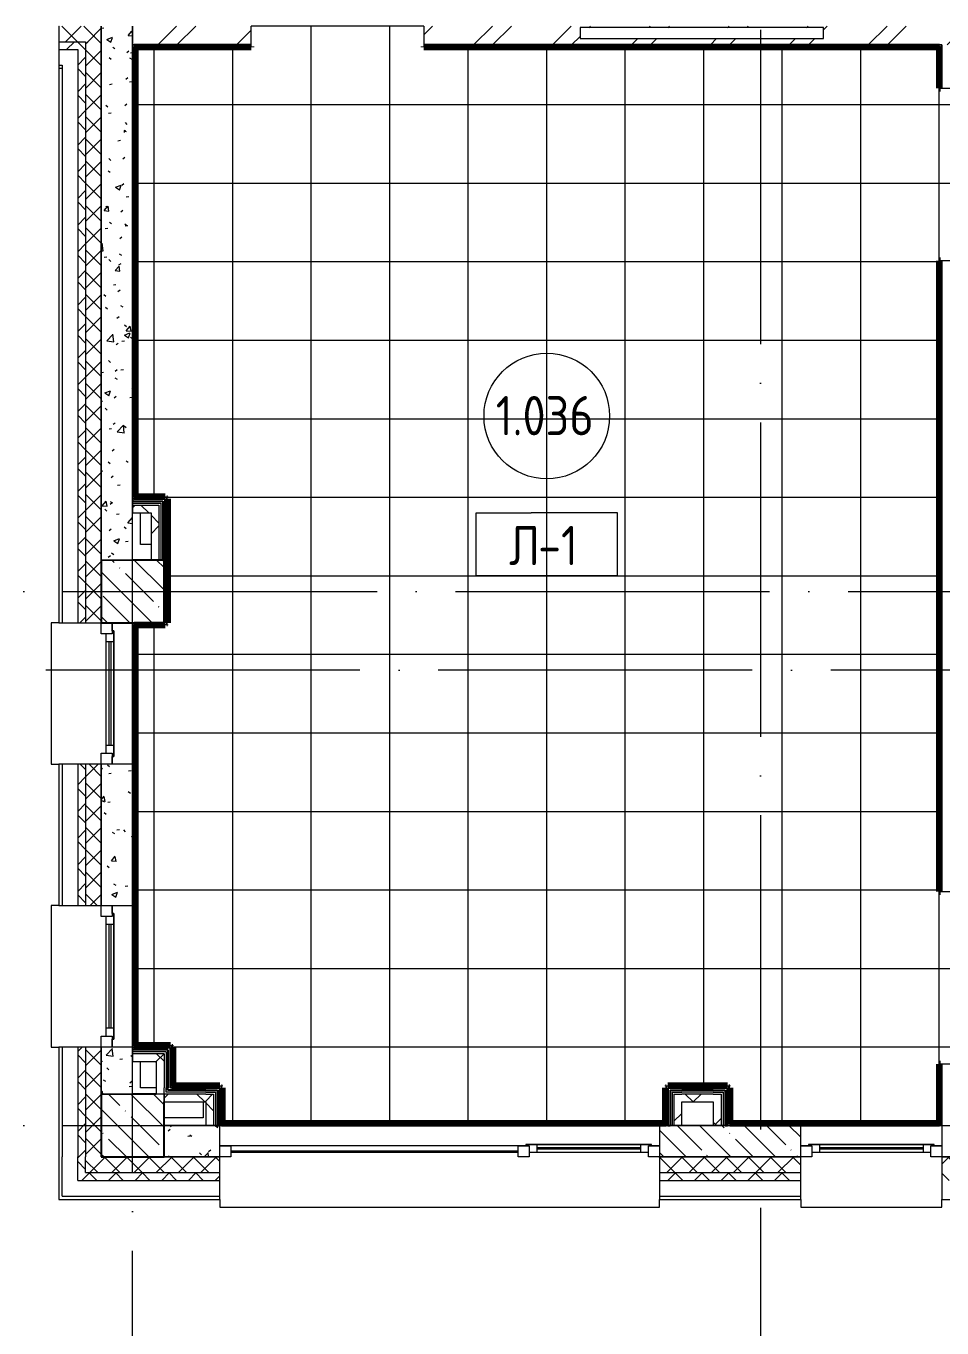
# Model space of a CAD drawing. Header units: millimetres. Extents: x -4370 to 196781, y -4577 to 61202.
# Drawn here: x 104221 to 110055, y 17936 to 26225 of the extents above; entities that cross this region are included whole.
import ezdxf

# ---------------------------------------------------------------- set-up
doc = ezdxf.new("R2010")
doc.units = ezdxf.units.MM
doc.linetypes.add('ADSK_Линия сетки', pattern=[2500, 2000, -250, 0, -250])
for name, color, linetype, lineweight in [('A-AREA-____-IDEN', 2, 'Continuous', 20), ('A-FLOR-____-IDEN', 11, 'Continuous', 20), ('A-FLOR-____-OTLN', 192, 'Continuous', 9), ('A-FLOR-____-PATT', 8, 'Continuous', 9), ('A-GLAZ-____-MCUT', 151, 'Continuous', 9), ('A-GLAZ-____-OTLN', 151, 'Continuous', 9), ('A-WALL-____-MCUT', 113, 'Continuous', 9), ('A-WALL-____-PATT', 111, 'Continuous', 9), ('A-WALL-FNSH-MCUT', 113, 'Continuous', 9), ('I-WALL-____-OTLN', 2, 'Continuous', 9), ('S-COLS-____-MCUT', 52, 'Continuous', 9), ('S-COLS-____-OTLN', 52, 'Continuous', 9), ('S-GRID-____-OTLN', 1, 'Continuous', 9)]:
    doc.layers.add(name, color=color, linetype=linetype, lineweight=lineweight)
doc.styles.add('GOST Common_1', font='GOST_Common.ttf', dxfattribs={"width": 0.9, "height": 250})
pattern_1 = [(50, (0, 0), (364.3679, -31.8783), [38.1, -419.1]), (355, (0, 0), (-70.4859, 382.1133), [30.48, -335.28]), (100.451, (30.36, -2.66), (293.885, 350.2334), [32.38, -356.18]), (46.184, (0, 101.6), (542.1585, -84.0858), [57.15, -628.65]), (96.636, (45.2, 94.6), (474.805, 494.8554), [48.57, -534.27]), (351.184, (0, 101.6), (474.8102, 494.85), [45.72, -502.92]), (21, (50.8, 76.2), (303.2285, -204.5305), [38.1, -419.1]), (326, (50.8, 76.2), (123.6039, 368.376), [30.48, -335.28]), (71.451, (76.07, 59.16), (426.8341, 163.8427), [32.38, -356.18]), (37.5, (0, 0), (6.17665, 169.11015), [16.764, -314.452, 16.764, -323.596, -336.55]), (37.5, (0, 0), (6.17665, 169.11015), [-671.576, 16.764, -319.786]), (7.5, (0, 0), (133.63888, 200.3615), [16.764, -177.292, 16.764, -306.832, -128.27]), (7.5, (0, 0), (133.63888, 200.3615), [-517.652, 16.764, -111.506]), (327.5, (-113.28, 0), (271.18182, -11.45836), [16.764, -110.236, 16.764, -379.476, -525.78]), (327.5, (-113.28, 0), (271.18182, -11.45836), [-523.24, 16.764, -509.016]), (317.5, (-164.08, 0), (296.2585, 50.85285), [16.764, -148.336, 16.764, -246.38, -373.38]), (317.5, (-164.08, 0), (296.2585, 50.85285), [-428.244, 16.764, -356.616])]
pattern_2 = [(135, (0, 0), (-84.85281, -84.85281), []), (225, (0, 0), (84.85281, -84.85281), [])]
pattern_3 = [(45, (0, 0), (-70.71068, 70.71068), []), (135, (0, 0), (-70.71068, -70.71068), [])]
pattern_4 = [(135, (0, 0), (-142.5612, -142.5612), []), (135, (142.56, 0), (-142.5612, -142.5612), [252.016, -50.403, 3.353, -47.05])]
pattern_5 = [(45, (0, 0), (-141.42136, 141.42136), []), (135, (0, 0), (-141.42136, -141.42136), [])]

# ---------------------------------------------------------------- blocks, each defined once
blk = doc.blocks.new('Окно_СКБ_2Ст1 - Окно_СКБ_2Ст_2800_ОК11Л-29018704-О_АИ_ПП_0_000_Целиком')
at = {"layer": 'A-GLAZ-____-MCUT', "color": 90}
for p, q in [((-1400, -195), (-1400, -125)), ((-1400, -125), (-1330, -125)), ((-1330, -125), (-1330, -195)), ((-570, -155), (-1330, -155)), ((-1330, -155), (-1330, -195)), ((-1280, -205), (-1280, -155)), ((-620, -205), (-620, -155)), ((-570, -195), (-570, -125)), ((-570, -125), (-500, -125)), ((-570, -195), (-570, -155)), ((-500, -125), (-500, -195)), ((1330, -195), (1330, -125)), ((1330, -125), (1400, -125)), ((1400, -125), (1400, -195)), ((-1330, -195), (-1400, -195)), ((-1330, -195), (-1350, -195)), ((-1350, -195), (-1350, -205)), ((-1350, -205), (-550, -205)), ((-550, -205), (-1350, -205)), ((-500, -195), (-570, -195)), ((-550, -195), (-570, -195)), ((-550, -205), (-550, -195)), ((1400, -195), (1330, -195))]:
    blk.add_line(p, q, dxfattribs=at)
at = {"layer": 'A-GLAZ-____-MCUT', "color": 10, "lineweight": 5}
for p, q in [((1330, -155), (-500, -155)), ((1330, -165), (-500, -165)), ((-1280, -175), (-620, -175)), ((-620, -185), (-1280, -185))]:
    blk.add_line(p, q, dxfattribs=at)
at = {"layer": 'A-GLAZ-____-OTLN', "color": 10, "lineweight": 5}
for p, q in [((-1400, -195), (-1350, -195)), ((-550, -195), (1400, -195))]:
    blk.add_line(p, q, dxfattribs=at)
blk = doc.blocks.new('Окно_СКБ_1Ст1 - 120_Окно_СКБ_1Ст_900_ОК3л-29018696-О_АИ_ПП_0_000_Целиком')
at = {"layer": 'A-GLAZ-____-MCUT', "color": 90}
for p, q in [((-450, -195), (-450, -125)), ((-450, -125), (-380, -125)), ((-380, -125), (-380, -195)), ((380, -155), (-380, -155)), ((-380, -155), (-380, -195)), ((-330, -205), (-330, -155)), ((330, -205), (330, -155)), ((380, -195), (380, -125)), ((380, -125), (450, -125)), ((380, -195), (380, -155)), ((450, -125), (450, -195)), ((-380, -195), (-450, -195)), ((-380, -195), (-400, -195)), ((-400, -195), (-400, -205)), ((-400, -205), (400, -205)), ((400, -205), (-400, -205)), ((450, -195), (380, -195)), ((400, -195), (380, -195)), ((400, -205), (400, -195))]:
    blk.add_line(p, q, dxfattribs=at)
at = {"layer": 'A-GLAZ-____-MCUT', "color": 10, "lineweight": 5}
for p, q in [((-330, -175), (330, -175)), ((330, -185), (-330, -185))]:
    blk.add_line(p, q, dxfattribs=at)
at = {"layer": 'A-GLAZ-____-OTLN', "color": 10, "lineweight": 5}
for p, q in [((-450, -195), (-400, -195)), ((400, -195), (450, -195))]:
    blk.add_line(p, q, dxfattribs=at)
blk = doc.blocks.new('WNW_Отлив1 - Отлив_металлический 2-28596055-О_АИ_ПП_0_000_Целиком')
at = {"layer": 'A-GLAZ-____-OTLN', "color": 10, "lineweight": 5}
for p, q in [((450, 320), (-450, 320)), ((-450, 320), (-450, 270)), ((450, 270), (450, 320))]:
    blk.add_line(p, q, dxfattribs=at)
blk = doc.blocks.new('WNW_Отлив1 - Отлив_металлический 2-28596384-О_АИ_ПП_0_000_Целиком')
at = {"layer": 'A-GLAZ-____-OTLN', "color": 10, "lineweight": 5}
for p, q in [((1400, 320), (-1400, 320)), ((-1400, 320), (-1400, 270)), ((1400, 270), (1400, 320))]:
    blk.add_line(p, q, dxfattribs=at)
blk = doc.blocks.new('Окно_СКБ_1Ст1 - 120_Окно_СКБ_1Ст_900_ОК6Л-29019246-О_АИ_ПП_0_000_Целиком')
at = {"layer": 'A-GLAZ-____-MCUT', "color": 90}
for p, q in [((-450, -195), (-450, -125)), ((-450, -125), (-380, -125)), ((-380, -125), (-380, -195)), ((380, -155), (-380, -155)), ((-380, -155), (-380, -195)), ((-330, -205), (-330, -155)), ((330, -205), (330, -155)), ((380, -195), (380, -125)), ((380, -125), (450, -125)), ((380, -195), (380, -155)), ((450, -125), (450, -195)), ((-380, -195), (-450, -195)), ((-380, -195), (-400, -195)), ((-400, -195), (-400, -205)), ((-400, -205), (400, -205)), ((400, -205), (-400, -205)), ((450, -195), (380, -195)), ((400, -195), (380, -195)), ((400, -205), (400, -195))]:
    blk.add_line(p, q, dxfattribs=at)
at = {"layer": 'A-GLAZ-____-MCUT', "color": 10, "lineweight": 5}
for p, q in [((-330, -175), (330, -175)), ((330, -185), (-330, -185))]:
    blk.add_line(p, q, dxfattribs=at)
at = {"layer": 'A-GLAZ-____-OTLN', "color": 10, "lineweight": 5}
for p, q in [((-450, -195), (-400, -195)), ((400, -195), (450, -195))]:
    blk.add_line(p, q, dxfattribs=at)
blk = doc.blocks.new('B2B_Окно_1створка без всегоj - Ок-5_700х1500_Раздевальные-36695556-О_АИ_ПП_0_000_Целиком')
at = {"layer": 'A-GLAZ-____-OTLN', "color": 10, "lineweight": 5}
for p, q in [((-775, 175), (-775, 105)), ((775, 175), (-775, 175)), ((775, 105), (775, 175)), ((-775, 105), (775, 105))]:
    blk.add_line(p, q, dxfattribs=at)
blk = doc.blocks.new('0083_СОШ675_АР_R22_rvt-1-О_АИ_ПП_0_000_Целиком')
at = {"layer": 'A-WALL-____-PATT', "lineweight": 5}
h = blk.add_hatch(dxfattribs=at)
h.set_pattern_fill('FP_6', color=10, style=0, pattern_type=2)
h.set_pattern_definition(pattern_3)
h.paths.add_polyline_path([(104700, 26125.1), (104700, 26225.1), (104430, 26225.1), (104430, 26125.1), (104600, 26125.1)])
h.paths.add_polyline_path([(103330, 26125.1), (103330, 26225.1), (103090, 26225.1), (103090, 26125.1), (103210, 26125.1)])
h.paths.add_polyline_path([(101360, 26125.1), (101360, 26225.1), (100150, 26225.1), (100150, 26125.1), (101347.4, 26125.1)])
h.paths.add_polyline_path([(97450, 26125.1), (97450, 26225.1), (96250, 26225.1), (96250, 26125.1), (97000.7, 26125.1)])
h.paths.add_polyline_path([(98350, 26125.1), (99250, 26125.1), (99250, 26225.1), (98350, 26225.1)])
h.paths.add_polyline_path([(95350, 26125.1), (95350, 26225.1), (94450, 26225.1), (94450, 26125.1), (95137.9, 26125.1)])
h.paths.add_polyline_path([(93550, 26125.1), (93550, 26225.1), (92350, 26225.1), (92350, 26125.1), (93275, 26125.1)])
h.paths.add_polyline_path([(91412.2, 26125.1), (91450, 26125.1), (91450, 26225.1), (90550, 26225.1), (90550, 26125.1)])
h.paths.add_polyline_path([(89650, 26125.1), (89650, 26225.1), (88450, 26225.1), (88450, 26125.1), (89549.3, 26125.1)])
h.paths.add_polyline_path([(87550, 26125.1), (87550, 26225.1), (86650, 26225.1), (86650, 26125.1)])
h.paths.add_polyline_path([(85750, 26125.1), (85750, 26225.1), (84250, 26225.1), (84250, 26125.1), (85202.7, 26125.1)])
h.paths.add_polyline_path([(83350, 26125.1), (83350, 26225.1), (82450, 26225.1), (82450, 26125.1), (83339.8, 26125.1)])
h.paths.add_polyline_path([(81477, 26125.1), (81550, 26125.1), (81550, 26225.1), (79900, 26225), (79900, 26125.1), (80856.1, 26125.1)])
h.paths.add_polyline_path([(75850, 26125.1), (75850, 26225.1), (74200, 26225.1), (74200, 26125.1), (75578, 26125.1)])
h = blk.add_hatch(dxfattribs=at)
h.set_pattern_fill('FP_5', color=10, style=0, pattern_type=2)
h.set_pattern_definition(pattern_1)
h.paths.add_polyline_path([(104700, 19425), (104900, 19425), (104900, 19725), (104700, 19725), (104700, 19571.1)])
h.paths.add_polyline_path([(104900, 20625), (104900, 21525), (104700, 21525), (104700, 20625)])
h.paths.add_polyline_path([(104700, 22825), (104900, 22825), (104900, 26225), (104700, 26225), (104700, 23036.2)])
h = blk.add_hatch(dxfattribs=at)
h.set_pattern_fill('FP_7', color=10, style=0, pattern_type=2)
h.set_pattern_definition([(45, (0, 0), (-251.4472, 251.4472), []), (45, (0, 381), (-251.4472, 251.4472), [])])
h.paths.add_polyline_path([(113400, 26105), (113400, 26225), (106755, 26225), (106755, 26105), (111282.6, 26105)])
h.paths.add_polyline_path([(105073.1, 26105), (105655, 26105), (105655, 26225), (104900, 26225), (104900, 26105)])
h.paths.add_polyline_path([(109095, 26145), (107750, 26145), (107750, 26215), (109300, 26215), (109300, 26145), (109230, 26145)])
h = blk.add_hatch(dxfattribs=at)
h.set_pattern_fill('FP_1', color=10, style=0, pattern_type=2)
h.set_pattern_definition(pattern_2)
h.paths.add_polyline_path([(104600, 26075.1), (104600, 26125.1), (104430, 26125.1), (104430, 26075.1), (104550, 26075.1)])
h.paths.add_polyline_path([(103330, 26075.1), (103330, 26125.1), (103090, 26125.1), (103090, 26075.1), (103210, 26075.1)])
h.paths.add_polyline_path([(99250, 26075.1), (99250, 26125.1), (98350, 26125.1), (98350, 26075.1), (98863.6, 26075.1)])
h.paths.add_polyline_path([(100415.9, 26075.1), (101360, 26075.1), (101360, 26125.1), (100150, 26125.1), (100150, 26075.1)])
h.paths.add_polyline_path([(97000.7, 26075.1), (97450, 26075.1), (97450, 26125.1), (96250, 26125.1), (96250, 26075.1), (96379.8, 26075.1)])
h.paths.add_polyline_path([(92654.1, 26075.1), (93550, 26075.1), (93550, 26125.1), (92350, 26125.1), (92350, 26075.1)])
h.paths.add_polyline_path([(95137.9, 26075.1), (95350, 26075.1), (95350, 26125.1), (94450, 26125.1), (94450, 26075.1)])
h.paths.add_polyline_path([(91412.2, 26075.1), (91450, 26075.1), (91450, 26125.1), (90550, 26125.1), (90550, 26075.1)])
h.paths.add_polyline_path([(89650, 26075.1), (89650, 26125.1), (88450, 26125.1), (88450, 26075.1), (89549.3, 26075.1)])
h.paths.add_polyline_path([(87550, 26075.1), (87550, 26125.1), (86650, 26125.1), (86650, 26075.1)])
h.paths.add_polyline_path([(85202.7, 26075.1), (85750, 26075.1), (85750, 26125.1), (84250, 26125.1), (84250, 26075.1), (84581.7, 26075.1)])
h.paths.add_polyline_path([(83339.8, 26075.1), (83350, 26075.1), (83350, 26125.1), (82450, 26125.1), (82450, 26075.1), (82718.9, 26075.1)])
h.paths.add_polyline_path([(81477, 26075.1), (81550, 26075.1), (81550, 26125.1), (79900, 26125.1), (79900, 26075.1), (80856.1, 26075.1)])
h.paths.add_polyline_path([(75470, 26075.1), (75850, 26075.1), (75850, 26125.1), (74200, 26125.1), (74200, 26075.1), (75267.5, 26075.1)])
h = blk.add_hatch(dxfattribs=at)
h.set_pattern_fill('FP_6', color=10, style=0, pattern_type=2)
h.set_pattern_definition(pattern_3)
h.paths.add_polyline_path([(104600, 19025), (104700, 19025), (104700, 19725), (104600, 19725), (104600, 19571.1)])
h.paths.add_polyline_path([(104600, 20625), (104700, 20625), (104700, 21525), (104600, 21525), (104600, 21303.7)])
h.paths.add_polyline_path([(104600, 22425), (104700, 22425), (104700, 26125.1), (104600, 26125.1), (104600, 22458.7)])
h = blk.add_hatch(dxfattribs=at)
h.set_pattern_fill('FP_1', color=10, style=0, pattern_type=2)
h.set_pattern_definition(pattern_2)
h.paths.add_polyline_path([(104600, 18925), (104600, 19725), (104550, 19725), (104550, 18925)])
h.paths.add_polyline_path([(104600, 20625), (104600, 21525), (104550, 21525), (104550, 20625)])
h.paths.add_polyline_path([(104550, 22425), (104600, 22425), (104600, 26075.1), (104550, 26075.1), (104550, 22458.7)])
h = blk.add_hatch(dxfattribs=at)
h.set_pattern_fill('FP_56', color=252, style=0, pattern_type=2)
h.set_pattern_definition(pattern_5)
h.paths.add_polyline_path([(105017, 23125), (105067, 23125), (105067, 23175), (104900, 23175), (104900, 23125)])
h = blk.add_hatch(dxfattribs=at)
h.set_pattern_fill('FP_56', color=252, style=0, pattern_type=2)
h.set_pattern_definition(pattern_5)
h.paths.add_polyline_path([(105067, 22825), (105067, 23125), (105017, 23125), (105017, 22825)])
h = blk.add_hatch(dxfattribs=at)
h.set_pattern_fill('FP_56', color=252, style=0, pattern_type=2)
h.set_pattern_definition(pattern_5)
h.paths.add_polyline_path([(105100, 19632), (105100, 19682), (104900, 19682), (104900, 19632), (105073.1, 19632)])
h = blk.add_hatch(dxfattribs=at)
h.set_pattern_fill('FP_56', color=252, style=0, pattern_type=2)
h.set_pattern_definition(pattern_5)
h.paths.add_polyline_path([(105073.1, 19425), (105100, 19425), (105100, 19632), (105050, 19632), (105050, 19425)])
h = blk.add_hatch(dxfattribs=at)
h.set_pattern_fill('FP_56', color=252, style=0, pattern_type=2)
h.set_pattern_definition(pattern_5)
h.paths.add_polyline_path([(105365, 19375), (105365, 19425), (105100, 19425), (105100, 19375)])
h = blk.add_hatch(dxfattribs=at)
h.set_pattern_fill('FP_56', color=252, style=0, pattern_type=2)
h.set_pattern_definition(pattern_5)
h.paths.add_polyline_path([(105383.5, 19225), (105415, 19225), (105415, 19425), (105365, 19425), (105365, 19225)])
h = blk.add_hatch(dxfattribs=at)
h.set_pattern_fill('FP_56', color=252, style=0, pattern_type=2)
h.set_pattern_definition(pattern_5)
h.paths.add_polyline_path([(108398, 19225), (108398, 19425), (108348, 19425), (108348, 19225)])
h = blk.add_hatch(dxfattribs=at)
h.set_pattern_fill('FP_56', color=252, style=0, pattern_type=2)
h.set_pattern_definition(pattern_5)
h.paths.add_polyline_path([(108598, 19375), (108598, 19425), (108398, 19425), (108398, 19375), (108488.3, 19375)])
h = blk.add_hatch(dxfattribs=at)
h.set_pattern_fill('FP_56', color=252, style=0, pattern_type=2)
h.set_pattern_definition(pattern_5)
h.paths.add_polyline_path([(108648, 19225), (108648, 19425), (108598, 19425), (108598, 19225)])
h = blk.add_hatch(dxfattribs=at)
h.set_pattern_fill('FP_5', color=10, style=0, pattern_type=2)
h.set_pattern_definition(pattern_1)
h.paths.add_polyline_path([(105455, 19025), (105455, 19225), (105100, 19225), (105100, 19025), (105383.5, 19025)])
h = blk.add_hatch(dxfattribs=at)
h.set_pattern_fill('FP_3', color=10, style=0, pattern_type=2)
h.set_pattern_definition(pattern_4)
h.paths.add_polyline_path([(109155, 19024.9), (109155, 19224.9), (108255, 19224.9), (108255, 19024.9), (108798.8, 19024.9)])
h = blk.add_hatch(dxfattribs=at)
h.set_pattern_fill('FP_6', color=10, style=0, pattern_type=2)
h.set_pattern_definition(pattern_3)
h.paths.add_polyline_path([(113750, 18925), (113850, 18925), (113850, 19025), (110055, 19025), (110055, 18925), (112524.5, 18925)])
h.paths.add_polyline_path([(108798.8, 18925), (109155, 18925), (109155, 19025), (108255, 19025), (108255, 18925)])
h.paths.add_polyline_path([(104600, 18925), (105455, 18925), (105455, 19025), (104600, 19025), (104600, 18993.6)])
h = blk.add_hatch(dxfattribs=at)
h.set_pattern_fill('FP_1', color=10, style=0, pattern_type=2)
h.set_pattern_definition(pattern_2)
h.paths.add_polyline_path([(113700, 18875), (113750, 18875), (113750, 18925), (110055, 18925), (110055, 18875), (112524.5, 18875)])
h.paths.add_polyline_path([(108255, 18875), (109155, 18875), (109155, 18925), (108255, 18925)])
h.paths.add_polyline_path([(104550, 18875), (105455, 18875), (105455, 18925), (104550, 18925)])
at = {"layer": 'S-COLS-____-OTLN', "lineweight": 5}
h = blk.add_hatch(dxfattribs=at)
h.set_pattern_fill('FP_3', color=256, style=0, pattern_type=2)
h.set_pattern_definition(pattern_4)
h.paths.add_polyline_path([(104700, 22425), (105100, 22425), (105100, 22825), (104700, 22825), (104700, 22458.7)])
h = blk.add_hatch(dxfattribs=at)
h.set_pattern_fill('FP_3', color=256, style=0, pattern_type=2)
h.set_pattern_definition(pattern_4)
h.paths.add_polyline_path([(104700, 19025), (105100, 19025), (105100, 19425), (104700, 19425)])
at = {"layer": 'A-FLOR-____-OTLN', "color": 90}
for p, q in [((104950, 22925), (104950, 23125)), ((105017, 22925), (104950, 22925)), ((104950, 19465), (104950, 19632)), ((105050, 19465), (104950, 19465)), ((105350, 19375), (105350, 19275)), ((105350, 19275), (105100, 19275))]:
    blk.add_line(p, q, dxfattribs=at)
at = {"layer": 'A-WALL-____-MCUT', "color": 90}
for p, q in [((104430, 26225.1), (104430, 26125.1)), ((104700, 26125.1), (104700, 26225.1)), ((104430, 26075.1), (104430, 26035.1)), ((104430, 26035.1), (104430, 25975.1)), ((104700, 22425), (104700, 22825)), ((104450, 22425), (104550, 22425)), ((104600, 22425), (104700, 22425)), ((104550, 21525), (104450, 21525)), ((104700, 21525), (104600, 21525)), ((104450, 20625), (104550, 20625)), ((104600, 20625), (104700, 20625)), ((104550, 19725), (104450, 19725)), ((104700, 19725), (104600, 19725)), ((104700, 19025), (104700, 19425)), ((105455, 19025), (104700, 19025)), ((105455, 18925), (105455, 19025)), ((109155, 19025), (108255, 19025)), ((108255, 19025), (108255, 18925)), ((109155, 18925), (109155, 19025)), ((113850, 19025), (110055, 19025)), ((110055, 19025), (110055, 18925)), ((105455, 18775), (105455, 18875)), ((108255, 18875), (108255, 18775)), ((109155, 18775), (109155, 18875)), ((110055, 18875), (110055, 18775))]:
    blk.add_line(p, q, dxfattribs=at)
at = {"layer": 'A-WALL-____-MCUT', "color": 50, "lineweight": 13}
for p, q in [((104700, 26225), (104700, 25955.1)), ((104900, 22825), (104900, 26225)), ((104900, 26225), (104900, 26105)), ((105655, 26105), (105655, 26225)), ((106755, 26225), (106755, 26105)), ((104430, 26125.1), (104430, 26075.1)), ((104430, 26125.1), (104600, 26125.1)), ((104600, 26125.1), (104600, 26075.1)), ((104700, 26075.1), (104700, 26125.1)), ((104430, 26075.1), (104550, 26075.1)), ((104550, 26075.1), (104550, 25975.1)), ((104600, 26075.1), (104600, 25955.1)), ((104700, 26035.1), (104700, 26075.1)), ((104700, 25975.1), (104700, 26035.1)), ((104900, 26105), (105655, 26105)), ((106755, 26105), (110055, 26105)), ((110055, 26105), (110055, 25830)), ((104550, 25975.1), (104550, 25955.1)), ((104550, 25955.1), (104550, 22425)), ((104600, 25955.1), (104600, 22425)), ((104700, 25955.1), (104700, 25975.1)), ((104700, 25955.1), (104700, 22825)), ((104700, 22825), (104700, 25955.1)), ((110055, 25830), (110175, 25830)), ((110055, 24730), (110055, 20715)), ((110175, 24730), (110055, 24730)), ((104900, 23175), (104900, 23125)), ((104900, 23175), (105067, 23175)), ((105067, 23175), (105067, 23125)), ((104900, 23125), (105017, 23125)), ((105017, 23125), (105017, 22825)), ((105067, 23125), (105067, 22825)), ((105017, 22825), (105067, 22825)), ((104550, 22425), (104600, 22425)), ((104600, 21525), (104550, 21525)), ((104550, 21525), (104550, 20625)), ((104600, 21525), (104600, 20625)), ((104900, 21525), (104700, 21525)), ((104700, 21525), (104700, 20625)), ((104700, 20625), (104700, 21525)), ((104900, 20625), (104900, 21525)), ((110055, 20715), (110175, 20715)), ((104550, 20625), (104600, 20625)), ((104700, 20625), (104900, 20625)), ((104600, 19725), (104550, 19725)), ((104550, 19725), (104550, 19025)), ((104600, 19725), (104600, 19025)), ((104900, 19725), (104700, 19725)), ((104700, 19725), (104700, 19425)), ((104700, 19425), (104700, 19725)), ((104900, 19425), (104900, 19725)), ((104900, 19682), (104900, 19632)), ((105100, 19682), (104900, 19682)), ((105100, 19682), (105100, 19632)), ((104900, 19632), (105050, 19632)), ((105050, 19632), (105050, 19465)), ((105100, 19632), (105100, 19465)), ((110055, 19615), (110055, 19225)), ((110175, 19615), (110055, 19615)), ((105050, 19465), (105050, 19450)), ((105050, 19450), (105050, 19437.5)), ((105050, 19437.5), (105050, 19425)), ((105100, 19437.5), (105100, 19465)), ((105100, 19425), (105100, 19437.5)), ((105365, 19425), (105100, 19425)), ((105365, 19425), (105415, 19425)), ((105415, 19425), (105415, 19225)), ((108348, 19425), (108398, 19425)), ((108348, 19425), (108348, 19225)), ((108598, 19425), (108398, 19425)), ((108598, 19425), (108648, 19425)), ((108648, 19425), (108648, 19225)), ((105100, 19375), (105365, 19375)), ((105365, 19375), (105365, 19225)), ((108398, 19375), (108598, 19375)), ((108398, 19225), (108398, 19375)), ((108598, 19375), (108598, 19225)), ((105455, 19225), (105100, 19225)), ((105100, 19225), (105100, 19025)), ((105365, 19225), (105415, 19225)), ((105455, 19025), (105455, 19225)), ((109155, 19224.9), (108255, 19224.9)), ((108255, 19224.9), (108255, 19024.9)), ((108348, 19225), (108398, 19225)), ((108598, 19225), (108648, 19225)), ((109155, 19024.9), (109155, 19224.9)), ((110055, 19225), (110055, 19025)), ((104550, 18925), (104550, 19025)), ((104600, 18925), (104600, 19025)), ((105100, 19025), (105455, 19025)), ((108255, 19024.9), (109155, 19024.9)), ((110055, 19025), (113400, 19025)), ((104550, 18875), (104550, 18925)), ((104600, 18925), (105455, 18925)), ((105455, 18875), (105455, 18925)), ((108255, 18925), (108255, 18875)), ((108255, 18925), (109155, 18925)), ((109155, 18875), (109155, 18925)), ((110055, 18925), (110055, 18875)), ((104550, 18875), (105455, 18875)), ((108255, 18875), (109155, 18875))]:
    blk.add_line(p, q, dxfattribs=at)
at = {"layer": 'A-WALL-____-MCUT', "color": 10, "lineweight": 5}
for p, q in [((104430, 25975.1), (104450, 25975.1)), ((104450, 25955.1), (104430, 25955.1)), ((104450, 25975.1), (104450, 25955.1)), ((104450, 25955.1), (104450, 22425)), ((104900, 23187.5), (105079.5, 23187.5)), ((105079.5, 23187.5), (105079.5, 23175)), ((105079.5, 23175), (105079.5, 23125)), ((105079.5, 23125), (105079.5, 22825)), ((104700, 22825), (104900, 22825)), ((104450, 21525), (104450, 20625)), ((104450, 19725), (104450, 19025)), ((105112.5, 19694.5), (104900, 19694.5)), ((105112.5, 19694.5), (105112.5, 19682)), ((105112.5, 19682), (105112.5, 19632)), ((105112.5, 19632), (105112.5, 19465)), ((104700, 19425), (104900, 19425)), ((105100, 19425), (105100, 19375)), ((105112.5, 19450), (105112.5, 19465)), ((105112.5, 19437.5), (105112.5, 19450)), ((105365, 19437.5), (105112.5, 19437.5)), ((105365, 19437.5), (105415, 19437.5)), ((105415, 19437.5), (105427.5, 19437.5)), ((105427.5, 19437.5), (105427.5, 19225)), ((108335.5, 19437.5), (108348, 19437.5)), ((108335.5, 19437.5), (108335.5, 19225)), ((108348, 19437.5), (108398, 19437.5)), ((108598, 19437.5), (108398, 19437.5)), ((108598, 19437.5), (108648, 19437.5)), ((108648, 19437.5), (108660.5, 19437.5)), ((108660.5, 19437.5), (108660.5, 19225)), ((110055, 19225), (110175, 19225)), ((104450, 18875), (104450, 19025)), ((104450, 18775), (104450, 18875)), ((104450, 18775), (105455, 18775)), ((108255, 18775), (109155, 18775))]:
    blk.add_line(p, q, dxfattribs=at)
at = {"layer": 'A-WALL-____-MCUT', "color": 130, "lineweight": 25}
for p, q in [((105107, 23215), (104900, 23215)), ((104900, 23215), (104900, 23200)), ((105107, 23200), (105107, 23215)), ((104900, 23200), (105092, 23200)), ((105092, 23200), (105092, 23187.5)), ((105092, 23187.5), (105092, 23125)), ((105107, 23187.5), (105107, 23200)), ((105107, 23175), (105107, 23187.5)), ((105107, 23125), (105107, 23175)), ((105092, 23125), (105092, 22825)), ((105107, 22825), (105107, 23125)), ((105092, 22825), (105107, 22825)), ((105140, 19722), (104900, 19722)), ((104900, 19722), (104900, 19707)), ((105125, 19707), (104900, 19707)), ((105125, 19707), (105125, 19694.5)), ((105125, 19694.5), (105125, 19632)), ((105140, 19707), (105140, 19722)), ((105140, 19694.5), (105140, 19707)), ((105140, 19682), (105140, 19694.5)), ((105140, 19632), (105140, 19682)), ((105125, 19632), (105125, 19465)), ((105140, 19465), (105140, 19632)), ((105125, 19450), (105125, 19465)), ((105365, 19450), (105125, 19450)), ((105365, 19465), (105140, 19465)), ((105415, 19465), (105365, 19465)), ((105365, 19450), (105427.5, 19450)), ((105427.5, 19465), (105415, 19465)), ((105440, 19465), (105427.5, 19465)), ((105427.5, 19450), (105440, 19450)), ((105455, 19465), (105440, 19465)), ((105440, 19450), (105440, 19225)), ((105455, 19225), (105455, 19465)), ((108323, 19465), (108308, 19465)), ((108308, 19465), (108308, 19225)), ((108335.5, 19465), (108323, 19465)), ((108323, 19450), (108335.5, 19450)), ((108323, 19450), (108323, 19225)), ((108348, 19465), (108335.5, 19465)), ((108335.5, 19450), (108398, 19450)), ((108398, 19465), (108348, 19465)), ((108598, 19465), (108398, 19465)), ((108598, 19450), (108398, 19450)), ((108648, 19465), (108598, 19465)), ((108598, 19450), (108660.5, 19450)), ((108660.5, 19465), (108648, 19465)), ((108673, 19465), (108660.5, 19465)), ((108660.5, 19450), (108673, 19450)), ((108688, 19465), (108673, 19465)), ((108673, 19450), (108673, 19225)), ((108688, 19225), (108688, 19465)), ((105440, 19225), (105455, 19225)), ((108308, 19225), (108323, 19225)), ((108673, 19225), (108688, 19225))]:
    blk.add_line(p, q, dxfattribs=at)
at = {"layer": 'A-WALL-FNSH-MCUT', "color": 90}
for p, q in [((104430, 25975.1), (104430, 25955.1)), ((104430, 25955.1), (104430, 22425)), ((104900, 23200), (104900, 23187.5)), ((104900, 23187.5), (104900, 23175)), ((105067, 22825), (105079.5, 22825)), ((105079.5, 22825), (105092, 22825)), ((104430, 22425), (104450, 22425)), ((104450, 21525), (104430, 21525)), ((104430, 21525), (104430, 20625)), ((104430, 20625), (104450, 20625)), ((104450, 19725), (104430, 19725)), ((104430, 19725), (104430, 19025)), ((104900, 19707), (104900, 19694.5)), ((104900, 19694.5), (104900, 19682)), ((105415, 19225), (105427.5, 19225)), ((105427.5, 19225), (105440, 19225)), ((108323, 19225), (108335.5, 19225)), ((108335.5, 19225), (108348, 19225)), ((108648, 19225), (108660.5, 19225)), ((108660.5, 19225), (108673, 19225)), ((104430, 19025), (104430, 18925)), ((104430, 18925), (104430, 18875)), ((104430, 18875), (104430, 18775)), ((104430, 18775), (104430, 18755)), ((104430, 18755), (105455, 18755)), ((105455, 18755), (105455, 18775)), ((108255, 18775), (108255, 18755)), ((108255, 18755), (109155, 18755)), ((109155, 18755), (109155, 18775)), ((110055, 18775), (110055, 18755)), ((110055, 18755), (113580, 18755))]:
    blk.add_line(p, q, dxfattribs=at)
at = {"layer": 'I-WALL-____-OTLN', "color": 90}
for p, q in [((104900, 22425), (104900, 21525)), ((104900, 20625), (104900, 19725)), ((105455, 19225), (108255, 19225)), ((109155, 19225), (110055, 19225))]:
    blk.add_line(p, q, dxfattribs=at)
at = {"layer": 'S-COLS-____-MCUT', "color": 130, "lineweight": 25}
for p, q in [((104700, 22825), (104700, 22425)), ((105100, 22825), (104900, 22825)), ((105100, 22425), (105100, 22825)), ((104700, 22425), (105100, 22425)), ((104700, 19425), (104700, 19025)), ((105050, 19425), (104900, 19425)), ((105100, 19025), (105100, 19375)), ((104700, 19025), (105100, 19025))]:
    blk.add_line(p, q, dxfattribs=at)
at = {"layer": 'S-COLS-____-OTLN', "color": 90}
for p, q in [((104900, 22825), (104700, 22825)), ((104900, 19425), (104700, 19425)), ((105100, 19425), (105050, 19425)), ((105100, 19375), (105100, 19425))]:
    blk.add_line(p, q, dxfattribs=at)
at = {"layer": 'A-GLAZ-____-OTLN', "color": 90, "lineweight": 9}
for name, p, rotation in [('B2B_Окно_1створка без всегоj - Ок-5_700х1500_Раздевальные-36695556-О_АИ_ПП_0_000_Целиком', (108525, 26320), 180), ('WNW_Отлив1 - Отлив_металлический 2-28596055-О_АИ_ПП_0_000_Целиком', (104700, 21975), 89.99999999999986), ('Окно_СКБ_1Ст1 - 120_Окно_СКБ_1Ст_900_ОК6Л-29019246-О_АИ_ПП_0_000_Целиком', (104575, 21975), 89.99999999999986), ('WNW_Отлив1 - Отлив_металлический 2-28596055-О_АИ_ПП_0_000_Целиком', (104700, 20175), 89.99999999999986), ('Окно_СКБ_1Ст1 - 120_Окно_СКБ_1Ст_900_ОК3л-29018696-О_АИ_ПП_0_000_Целиком', (104575, 20175), 89.99999999999986), ('Окно_СКБ_2Ст1 - Окно_СКБ_2Ст_2800_ОК11Л-29018704-О_АИ_ПП_0_000_Целиком', (106855, 18900), 180), ('Окно_СКБ_1Ст1 - 120_Окно_СКБ_1Ст_900_ОК3л-29018696-О_АИ_ПП_0_000_Целиком', (109605, 18900), 180), ('WNW_Отлив1 - Отлив_металлический 2-28596384-О_АИ_ПП_0_000_Целиком', (106855, 19025), 180), ('WNW_Отлив1 - Отлив_металлический 2-28596055-О_АИ_ПП_0_000_Целиком', (109605, 19025), 180)]:
    blk.add_blockref(name, p, dxfattribs=dict(at, rotation=rotation))
blk = doc.blocks.new('ADSK_Марка_Перекрытие - Типоразмер_ADSK_Марка-158127-О_АИ_ПП_0_000_Целиком')
at = {"layer": 'A-FLOR-____-IDEN'}
for p, q in [((-4.5, 4), (-1, 4)), ((-4.5, 0), (-4.5, 4)), ((4.5, 4), (-1, 4)), ((4.5, 0), (4.5, 4)), ((4.5, 0), (-4.5, 0)), ((-4.5, 0), (4, 0))]:
    blk.add_line(p, q, dxfattribs=at)
blk = doc.blocks.new('ADSK_Марка_Помещение_ОдноЗначение - Номер-159740-О_АИ_ПП_0_000_Целиком')
at = {"layer": 'A-AREA-____-IDEN'}
blk.add_circle((0, 0), 4, dxfattribs=at)

msp = doc.modelspace()

# ---------------------------------------------------------------- hatches: boundary and pattern name
at = {"layer": 'A-FLOR-____-PATT'}
h = msp.add_hatch(dxfattribs=at)
h.set_pattern_fill('FP_232', color=256, style=0, pattern_type=2)
h.set_pattern_definition([(0, (107537.5, 22725), (0, 500), []), (90, (107537.5, 22725), (-500, 3e-14), [])])
h.paths.add_polyline_path([(110055, 19225), (110054.996662, 19225.000586), (110045, 19225.000586)])
h.paths.add_polyline_path([(108702.978079, 19240.000586), (110040, 19240.000586), (110040.654494, 19614.999414), (110175, 19614.999414), (110175, 20714.999414), (110040, 20714.999414), (110040, 24729.999414), (110174.999936, 24730), (110175, 25829.999414), (110040, 25830), (110040, 26090.000586), (106755, 26090.000586), (106754.983003, 26225), (105655, 26225), (105655, 26090.000586), (104914.978078, 26090.000586), (104914.978078, 23230), (105107.000586, 23230), (105107.000586, 23225), (105117.000586, 23225), (105117.000586, 23215), (105122.000586, 23215), (105122.000586, 22424.999414), (105117.000586, 22424.999414), (105117.000586, 22415), (105107.000586, 22415), (105107.000586, 22410), (104914.978078, 22410), (104914.978078, 19737.000586), (105139.978078, 19737.000586), (105139.978078, 19732.000586), (105149.978078, 19732.000586), (105149.978078, 19722.000586), (105154.978078, 19722.000586), (105154.978078, 19480), (105455, 19480), (105455, 19475), (105465, 19475), (105465, 19465), (105470, 19464.999414), (105470, 19240.000586), (108292.978078, 19240.000586), (108292.978078, 19464.999997), (108297.978078, 19465.000587), (108297.978078, 19475.000587), (108307.978078, 19475.000587), (108307.978078, 19480.000587), (108687.978079, 19480.000587), (108687.978079, 19475.000587), (108697.978079, 19474.143961), (108697.978079, 19465.000587), (108702.978079, 19465.000587), (108702.978079, 19462.366539)])
h.paths.add_polyline_path([(105107.000586, 22425), (105107.000586, 22824.999414), (105099.978078, 22824.999414), (105099.978078, 22425)])
at = {"layer": 'A-WALL-____-PATT'}
h = msp.add_hatch(color=7, dxfattribs=at)
h.paths.add_polyline_path([(105073.062374, 26095.000586), (105655, 26095.000586), (105655, 26105.000586), (104899.978078, 26105.000586), (104899.978078, 26095.000586), (104909.978078, 26095.000586)])
h.paths.add_polyline_path([(110045, 26095.000586), (110045, 26105.000586), (106755, 26105.000586), (106755, 26095.000586), (110040.654494, 26095.000586)])
for points in [[(104909.978078, 23215), (104909.978078, 26095.000586), (104899.978078, 26095.000586), (104899.978078, 23215)], [(105107.000586, 23215), (105117.000586, 23215), (105117.000586, 23225), (104909.978078, 23225), (104909.978078, 23215), (105073.062374, 23215)], [(105117.000586, 22425), (105117.000586, 23215), (105107.000586, 23215), (105107.000586, 22425)], [(104909.978078, 22415), (105117.000586, 22415), (105117.000586, 22425), (104909.978078, 22425)], [(105139.978078, 19722.000586), (105149.978078, 19722.000586), (105149.978078, 19732.000586), (104909.978078, 19732.000586), (104909.978078, 19722.000586), (105073.062374, 19722.000586)], [(105149.978078, 19465), (105149.978078, 19722.000586), (105139.978078, 19722.000586), (105139.978078, 19465)], [(105455, 19465), (105465, 19465), (105465, 19475), (105149.978078, 19475), (105149.978078, 19465), (105383.532334, 19465)], [(105465, 19235.000586), (105465, 19465), (105455, 19465), (105455, 19235.000586)], [(108307.978078, 19235.000586), (108307.978078, 19475.000587), (108297.978078, 19475.000587), (108297.978078, 19235.000586)], [(108687.978079, 19465.000587), (108697.978079, 19465.000587), (108697.978079, 19475.000587), (108307.978078, 19475.000587), (108307.978078, 19465.000587), (108488.286504, 19465.000587)], [(108697.978079, 19225.000586), (108697.978079, 19465.000587), (108687.978079, 19465.000587), (108687.978079, 19225.000586)], [(108255, 19225.000586), (108307.978078, 19225.000586), (108307.978078, 19235.000586), (108255, 19235.000586)], [(108697.978079, 19225.000586), (109155, 19225.000586), (109155, 19235.000586), (108697.978079, 19235.000586)]]:
    msp.add_hatch(color=7, dxfattribs=at).paths.add_polyline_path(points)
h = msp.add_hatch(color=7, dxfattribs=at)
h.paths.add_polyline_path([(110045, 19235.000586), (110055, 19235.000586), (110055, 19614.999414), (110045, 19614.999414)])
h.paths.add_polyline_path([(110055, 20714.999414), (110055, 24730), (110045, 24730), (110045, 20714.999414)])
h.paths.add_polyline_path([(110045, 25830), (110055, 25830), (110055, 26105.000586), (110045, 26105.000586), (110045, 25923.822828)])
h = msp.add_hatch(color=7, dxfattribs=at)
h.paths.add_polyline_path([(104899.978078, 19722.000586), (104909.978078, 19722.000586), (104909.978078, 19725), (104899.978078, 19725)])
h.paths.add_polyline_path([(104909.978078, 20625), (104909.978078, 21525), (104899.978078, 21525), (104899.978078, 20625)])

# ---------------------------------------------------------------- linework, layer by layer
at = {"layer": 'A-FLOR-____-OTLN'}
msp.add_line((106755, 26225), (105655, 26225), dxfattribs=at)
at = {"layer": 'A-WALL-____-MCUT', "color": 7}
for p, q in [((105655, 26105.000586), (104899.978078, 26105.000586)), ((104899.978078, 26105.000586), (104899.978078, 23215)), ((104909.978078, 26095.000586), (105655, 26095.000586)), ((104909.978078, 23225), (104909.978078, 26095.000586)), ((105655, 26095.000586), (105655, 26105.000586)), ((110055, 26105.000586), (106755, 26105.000586)), ((106755, 26105.000586), (106755, 26095.000586)), ((106755, 26095.000586), (110045, 26095.000586)), ((110045, 26095.000586), (110045, 25830)), ((110055, 25830), (110055, 26105.000586)), ((110045, 25830), (110055, 25830)), ((110045, 24730), (110045, 20714.999414)), ((110055, 24730), (110045, 24730)), ((110055, 20714.999414), (110055, 24730)), ((104899.978078, 23215), (105107.000586, 23215)), ((105117.000586, 23225), (104909.978078, 23225)), ((105107.000586, 23215), (105107.000586, 22425)), ((105117.000586, 22415), (105117.000586, 23225)), ((105107.000586, 22425), (104909.978078, 22425)), ((104909.978078, 22425), (104909.978078, 22415)), ((104909.978078, 22415), (105117.000586, 22415)), ((104909.978078, 21525), (104899.978078, 21525)), ((104899.978078, 21525), (104899.978078, 20625)), ((104909.978078, 20625), (104909.978078, 21525)), ((110045, 20714.999414), (110055, 20714.999414)), ((104899.978078, 20625), (104909.978078, 20625)), ((105149.978078, 19732.000586), (104909.978078, 19732.000586)), ((104909.978078, 19732.000586), (104909.978078, 19725)), ((105149.978078, 19475), (105149.978078, 19732.000586)), ((104909.978078, 19725), (104899.978078, 19725)), ((104899.978078, 19725), (104899.978078, 19722.000586)), ((104899.978078, 19722.000586), (105139.978078, 19722.000586)), ((105139.978078, 19722.000586), (105139.978078, 19465)), ((110045, 19614.999414), (110045, 19235.000586)), ((110055, 19614.999414), (110045, 19614.999414)), ((110055, 19235.000586), (110055, 19614.999414)), ((105139.978078, 19465), (105455, 19465)), ((105465, 19475), (105149.978078, 19475)), ((105455, 19465), (105455, 19235.000586)), ((105465, 19235.000586), (105465, 19475)), ((108297.978078, 19475.000587), (108297.978078, 19235.000586)), ((108697.978079, 19475.000587), (108297.978078, 19475.000587)), ((108307.978078, 19225.000586), (108307.978078, 19465.000587)), ((108307.978078, 19465.000587), (108687.978079, 19465.000587)), ((108687.978079, 19465.000587), (108687.978079, 19225.000586)), ((108697.978079, 19235.000586), (108697.978079, 19475.000587)), ((105455, 19235.000586), (105465, 19235.000586)), ((108297.978078, 19235.000586), (108255, 19235.000586)), ((108255, 19235.000586), (108255, 19225.000586)), ((109155, 19235.000586), (108697.978079, 19235.000586)), ((109155, 19225.000586), (109155, 19235.000586)), ((110045, 19235.000586), (110055, 19235.000586)), ((108255, 19225.000586), (108307.978078, 19225.000586)), ((108687.978079, 19225.000586), (109155, 19225.000586))]:
    msp.add_line(p, q, dxfattribs=at)
at = {"layer": 'I-WALL-____-OTLN', "color": 5, "lineweight": 90}
for p, q in [((105655, 26090.000586), (104909.978078, 26090.000586)), ((104914.978078, 26095.067698), (104914.978078, 23225)), ((105655, 26090.000586), (105655, 26095.000586)), ((106755, 26095.000586), (106755, 26090.000586)), ((110040, 26090.000586), (106755, 26090.000586)), ((110040, 25830), (110040, 26090.000586)), ((110040, 25830), (110045, 25830)), ((110040, 20714.999414), (110040, 24730)), ((110045, 24730), (110040, 24730)), ((104909.960657, 23230), (105107.000586, 23230)), ((105107.000586, 23225), (105107.000586, 23230)), ((105122.000586, 23215), (105117.000586, 23215)), ((105122.000586, 23215), (105122.000586, 22425)), ((105107.000586, 22410), (104909.978078, 22410)), ((104914.978078, 22415), (104914.978078, 19732.000586)), ((105107.000586, 22410), (105107.000586, 22415)), ((105117.000586, 22425), (105122.000586, 22425)), ((110040, 20714.999414), (110045, 20714.999414)), ((104909.978078, 19737.000586), (105139.978078, 19737.000586)), ((105139.978078, 19732.000586), (105139.978078, 19737.000586)), ((105154.978078, 19722.000586), (105149.978078, 19722.000586)), ((105154.978078, 19722.000586), (105154.978078, 19475)), ((110040, 19240.000586), (110040, 19614.999414)), ((110045, 19614.999414), (110040, 19614.999414)), ((105149.77565, 19480), (105455, 19480)), ((105455, 19475), (105455, 19480)), ((108307.978078, 19480.000587), (108687.978079, 19480.000587)), ((108307.978078, 19480.000587), (108307.978078, 19475.000587)), ((108687.978079, 19475.000587), (108687.978079, 19480.000587)), ((105470, 19465), (105465, 19465)), ((105470, 19465), (105470, 19235.000586)), ((108292.978078, 19235.000586), (108292.978078, 19465.000587)), ((108297.978078, 19465.000587), (108292.978078, 19465.000587)), ((108702.978079, 19465.000587), (108697.978079, 19465.000587)), ((108702.978079, 19465.000587), (108702.978079, 19240.000586)), ((105465, 19240.000586), (108297.978078, 19240.000586)), ((108702.978079, 19240.000586), (110040, 19240.000586))]:
    msp.add_line(p, q, dxfattribs=at)
at = {"layer": 'I-WALL-____-OTLN'}
for p, q in [((104899.978078, 21525), (104899.978078, 22424.999414)), ((104909.978078, 22415), (104909.978078, 21525)), ((104899.978078, 19725), (104899.978078, 20625)), ((104909.978078, 20625), (104909.978078, 19732.000586)), ((105465, 19235.000586), (108255, 19235.000586)), ((109155, 19235.000586), (110045, 19235.000586)), ((108255, 19225.000586), (105455, 19225.000586)), ((110055, 19225.000586), (109155, 19225.000586))]:
    msp.add_line(p, q, dxfattribs=at)
at = {"layer": 'S-GRID-____-OTLN', "linetype": 'ADSK_Линия сетки'}
for p, q in [((104900.000586, -3572.657751), (104900.000586, 61202.00513)), ((108900.000848, 61202.00513), (108900.000848, -3572.657751)), ((-3047.723308, 22625.000586), (156348.554077, 22625.000586)), ((156348.554077, 22125.11992), (99320, 22125.11992)), ((-3047.723308, 19225.000586), (156348.554077, 19225.000586))]:
    msp.add_line(p, q, dxfattribs=at)

# ---------------------------------------------------------------- block references
at = {"lineweight": 5}
msp.add_blockref('0083_СОШ675_АР_R22_rvt-1-О_АИ_ПП_0_000_Целиком', (0, 0), dxfattribs=at)
at = {"layer": 'A-AREA-____-IDEN', "xscale": 99.99999999999993, "yscale": 99.99999999999993, "zscale": 99.99999999999993}
msp.add_blockref('ADSK_Марка_Помещение_ОдноЗначение - Номер-159740-О_АИ_ПП_0_000_Целиком', (107537.915141, 23741.786448), dxfattribs=at)
at = {"layer": 'A-FLOR-____-IDEN', "xscale": 99.99999999999993, "yscale": 99.99999999999993, "zscale": 99.99999999999993}
msp.add_blockref('ADSK_Марка_Перекрытие - Типоразмер_ADSK_Марка-158127-О_АИ_ПП_0_000_Целиком', (107537.489039, 22725), dxfattribs=at)

# ---------------------------------------------------------------- texts
at = {"layer": 'A-AREA-____-IDEN', "lineweight": 9, "insert": (107212.557883, 23869.51152), "char_height": 250, "width": 800.8858125, "attachment_point": 1, "style": 'GOST Common_1'}
msp.add_mtext('1.036', dxfattribs=at)
at = {"layer": 'A-FLOR-____-IDEN', "lineweight": 9, "char_height": 250, "attachment_point": 1, "style": 'GOST Common_1'}
for s, insert, width in [('-1', (107482.355069, 23042.837574), 331.898625), ('\\fGOST Common|b0|i0|c204|p34|;\\W.9;Л', (107297.808194, 23042.837574), 223.6708125)]:
    msp.add_mtext(s, dxfattribs=dict(at, insert=insert, width=width))

doc.saveas('drawing.dxf')
